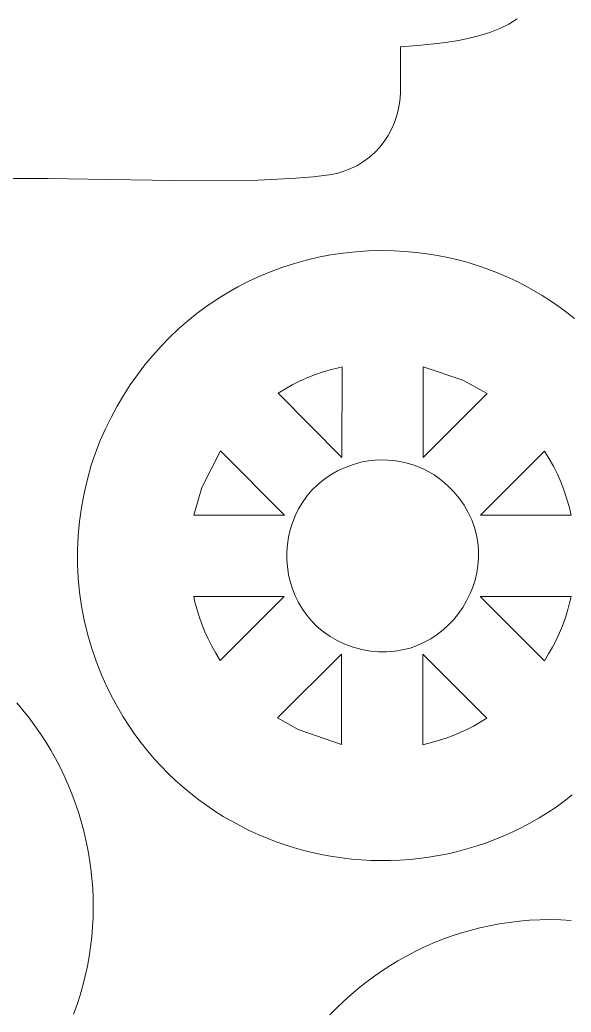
# Model space of a CAD drawing. Header units: centimetres. Extents: x -43.9 to 43.9, y -33.6 to 33.6.
# Drawn here: x -4.12 to -0.8, y -21.8 to -15.82 of the extents above; entities that cross this region are included whole.
import ezdxf

# ---------------------------------------------------------------- set-up
doc = ezdxf.new("R2010")
doc.units = ezdxf.units.CM
doc.header["$MEASUREMENT"] = 0
doc.layers.add('Camada 1', color=7, linetype='Continuous')

msp = doc.modelspace()

# ---------------------------------------------------------------- linework, layer by layer
at = {"layer": 'Camada 1', "color": 3, "lineweight": 9}
for points in [[(-1.17817, -15.85032), (-1.17817, -15.85032), (-1.12813, -15.81874), (-1.12813, -15.81874)], [(-1.29191, -15.90041), (-1.29191, -15.90041), (-1.2331, -15.87741), (-1.2331, -15.87741)], [(-1.2331, -15.87741), (-1.2331, -15.87741), (-1.17817, -15.85032), (-1.17817, -15.85032)], [(-1.4816, -15.94881), (-1.4816, -15.94881), (-1.41717, -15.93572), (-1.41717, -15.93572)], [(-1.41717, -15.93572), (-1.41717, -15.93572), (-1.3536, -15.91972), (-1.3536, -15.91972)], [(-1.3536, -15.91972), (-1.3536, -15.91972), (-1.29191, -15.90041), (-1.29191, -15.90041)], [(-1.83099, -16.2678), (-1.83099, -16.2678), (-1.83001, -15.98806), (-1.83001, -15.98806)], [(-1.83001, -15.98806), (-1.83001, -15.98806), (-1.72784, -15.97984), (-1.72784, -15.97984)], [(-1.72784, -15.97984), (-1.72784, -15.97984), (-1.60902, -15.9678), (-1.60902, -15.9678)], [(-1.60902, -15.9678), (-1.60902, -15.9678), (-1.54588, -15.95937), (-1.54588, -15.95937)], [(-1.54588, -15.95937), (-1.54588, -15.95937), (-1.4816, -15.94881), (-1.4816, -15.94881)], [(-1.83456, -16.31346), (-1.83456, -16.31346), (-1.83099, -16.2678), (-1.83099, -16.2678)], [(-1.85264, -16.40134), (-1.85264, -16.40134), (-1.84182, -16.35803), (-1.84182, -16.35803)], [(-1.84182, -16.35803), (-1.84182, -16.35803), (-1.83456, -16.31346), (-1.83456, -16.31346)], [(-1.86691, -16.44317), (-1.86691, -16.44317), (-1.85264, -16.40134), (-1.85264, -16.40134)], [(-1.90525, -16.52161), (-1.90525, -16.52161), (-1.88448, -16.48333), (-1.88448, -16.48333)], [(-1.88448, -16.48333), (-1.88448, -16.48333), (-1.86691, -16.44317), (-1.86691, -16.44317)], [(-1.92907, -16.55781), (-1.92907, -16.55781), (-1.90525, -16.52161), (-1.90525, -16.52161)], [(-1.98538, -16.62321), (-1.98538, -16.62321), (-1.95582, -16.59175), (-1.95582, -16.59175)], [(-1.95582, -16.59175), (-1.95582, -16.59175), (-1.92907, -16.55781), (-1.92907, -16.55781)], [(-2.05243, -16.67791), (-2.05243, -16.67791), (-2.01763, -16.65199), (-2.01763, -16.65199)], [(-2.01763, -16.65199), (-2.01763, -16.65199), (-1.98538, -16.62321), (-1.98538, -16.62321)], [(-2.17088, -16.73638), (-2.17088, -16.73638), (-2.12918, -16.72029), (-2.12918, -16.72029)], [(-2.12918, -16.72029), (-2.12918, -16.72029), (-2.08965, -16.70074), (-2.08965, -16.70074)], [(-2.08965, -16.70074), (-2.08965, -16.70074), (-2.05243, -16.67791), (-2.05243, -16.67791)], [(-4.16815, -16.7794), (-4.16815, -16.7794), (-3.95211, -16.78015), (-3.95211, -16.78015)], [(-3.95211, -16.78015), (-3.95211, -16.78015), (-3.71236, -16.78396), (-3.71236, -16.78396)], [(-3.71236, -16.78396), (-3.71236, -16.78396), (-3.19634, -16.79263), (-3.19634, -16.79263)], [(-2.68926, -16.78916), (-2.68926, -16.78916), (-2.57199, -16.7845), (-2.57199, -16.7845)], [(-2.57199, -16.7845), (-2.57199, -16.7845), (-2.46069, -16.77781), (-2.46069, -16.77781)], [(-2.46069, -16.77781), (-2.46069, -16.77781), (-2.35644, -16.76883), (-2.35644, -16.76883)], [(-2.35644, -16.76883), (-2.35644, -16.76883), (-2.2603, -16.75733), (-2.2603, -16.75733)], [(-2.2603, -16.75733), (-2.2603, -16.75733), (-2.21463, -16.7488), (-2.21463, -16.7488)], [(-2.21463, -16.7488), (-2.21463, -16.7488), (-2.17088, -16.73638), (-2.17088, -16.73638)], [(-3.19634, -16.79263), (-3.19634, -16.79263), (-2.93736, -16.79343), (-2.93736, -16.79343)], [(-2.93736, -16.79343), (-2.93736, -16.79343), (-2.68926, -16.78916), (-2.68926, -16.78916)], [(-2.39792, -17.27074), (-2.39792, -17.27074), (-2.32507, -17.25375), (-2.32507, -17.25375)], [(-2.32507, -17.25375), (-2.32507, -17.25375), (-2.25119, -17.23969), (-2.25119, -17.23969)], [(-2.25119, -17.23969), (-2.25119, -17.23969), (-2.17634, -17.22863), (-2.17634, -17.22863)], [(-2.17634, -17.22863), (-2.17634, -17.22863), (-2.10059, -17.22059), (-2.10059, -17.22059)], [(-2.10059, -17.22059), (-2.10059, -17.22059), (-2.02399, -17.21564), (-2.02399, -17.21564)], [(-2.02399, -17.21564), (-2.02399, -17.21564), (-1.94661, -17.21382), (-1.94661, -17.21382)], [(-1.94661, -17.21382), (-1.94661, -17.21382), (-1.86853, -17.21519), (-1.86853, -17.21519)], [(-1.86853, -17.21519), (-1.86853, -17.21519), (-1.80202, -17.21886), (-1.80202, -17.21886)], [(-1.80202, -17.21886), (-1.80202, -17.21886), (-1.73641, -17.22476), (-1.73641, -17.22476)], [(-1.73641, -17.22476), (-1.73641, -17.22476), (-1.67175, -17.23285), (-1.67175, -17.23285)], [(-1.67175, -17.23285), (-1.67175, -17.23285), (-1.60804, -17.24309), (-1.60804, -17.24309)], [(-1.60804, -17.24309), (-1.60804, -17.24309), (-1.5453, -17.2554), (-1.5453, -17.2554)], [(-1.5453, -17.2554), (-1.5453, -17.2554), (-1.48356, -17.26978), (-1.48356, -17.26978)], [(-2.6096, -17.33883), (-2.6096, -17.33883), (-2.54025, -17.31333), (-2.54025, -17.31333)], [(-2.54025, -17.31333), (-2.54025, -17.31333), (-2.46967, -17.29061), (-2.46967, -17.29061)], [(-2.46967, -17.29061), (-2.46967, -17.29061), (-2.39792, -17.27074), (-2.39792, -17.27074)], [(-1.48356, -17.26978), (-1.48356, -17.26978), (-1.42285, -17.28616), (-1.42285, -17.28616)], [(-1.42285, -17.28616), (-1.42285, -17.28616), (-1.36319, -17.3045), (-1.36319, -17.3045)], [(-1.36319, -17.3045), (-1.36319, -17.3045), (-1.3046, -17.32477), (-1.3046, -17.32477)], [(-2.74437, -17.39799), (-2.74437, -17.39799), (-2.67765, -17.36707), (-2.67765, -17.36707)], [(-2.67765, -17.36707), (-2.67765, -17.36707), (-2.6096, -17.33883), (-2.6096, -17.33883)], [(-1.3046, -17.32477), (-1.3046, -17.32477), (-1.24711, -17.34689), (-1.24711, -17.34689)], [(-1.24711, -17.34689), (-1.24711, -17.34689), (-1.19073, -17.37084), (-1.19073, -17.37084)], [(-1.19073, -17.37084), (-1.19073, -17.37084), (-1.13549, -17.39658), (-1.13549, -17.39658)], [(-2.87343, -17.4677), (-2.87343, -17.4677), (-2.80964, -17.43156), (-2.80964, -17.43156)], [(-2.80964, -17.43156), (-2.80964, -17.43156), (-2.74437, -17.39799), (-2.74437, -17.39799)], [(-1.13549, -17.39658), (-1.13549, -17.39658), (-1.08141, -17.42405), (-1.08141, -17.42405)], [(-1.08141, -17.42405), (-1.08141, -17.42405), (-1.02853, -17.4532), (-1.02853, -17.4532)], [(-2.93567, -17.5064), (-2.93567, -17.5064), (-2.87343, -17.4677), (-2.87343, -17.4677)], [(-1.02853, -17.4532), (-1.02853, -17.4532), (-0.97686, -17.484), (-0.97686, -17.484)], [(-0.97686, -17.484), (-0.97686, -17.484), (-0.92641, -17.5164), (-0.92641, -17.5164)], [(-3.05524, -17.59118), (-3.05524, -17.59118), (-2.9963, -17.54757), (-2.9963, -17.54757)], [(-2.9963, -17.54757), (-2.9963, -17.54757), (-2.93567, -17.5064), (-2.93567, -17.5064)], [(-0.92641, -17.5164), (-0.92641, -17.5164), (-0.87723, -17.55037), (-0.87723, -17.55037)], [(-0.87723, -17.55037), (-0.87723, -17.55037), (-0.82932, -17.58583), (-0.82932, -17.58583)], [(-3.11243, -17.63719), (-3.11243, -17.63719), (-3.05524, -17.59118), (-3.05524, -17.59118)], [(-0.82932, -17.58583), (-0.82932, -17.58583), (-0.78272, -17.62275), (-0.78272, -17.62275)], [(-3.16783, -17.68554), (-3.16783, -17.68554), (-3.11243, -17.63719), (-3.11243, -17.63719)], [(-3.2729, -17.78906), (-3.2729, -17.78906), (-3.22134, -17.73617), (-3.22134, -17.73617)], [(-3.22134, -17.73617), (-3.22134, -17.73617), (-3.16783, -17.68554), (-3.16783, -17.68554)], [(-3.32248, -17.84413), (-3.32248, -17.84413), (-3.2729, -17.78906), (-3.2729, -17.78906)], [(-3.36998, -17.90133), (-3.36998, -17.90133), (-3.32248, -17.84413), (-3.32248, -17.84413)], [(-3.41535, -17.96064), (-3.41535, -17.96064), (-3.36998, -17.90133), (-3.36998, -17.90133)], [(-3.45852, -18.02199), (-3.45852, -18.02199), (-3.41535, -17.96064), (-3.41535, -17.96064)], [(-3.49942, -18.08532), (-3.49942, -18.08532), (-3.45852, -18.02199), (-3.45852, -18.02199)], [(-3.538, -18.1506), (-3.538, -18.1506), (-3.49942, -18.08532), (-3.49942, -18.08532)], [(-3.57419, -18.21778), (-3.57419, -18.21778), (-3.538, -18.1506), (-3.538, -18.1506)], [(-3.60791, -18.2868), (-3.60791, -18.2868), (-3.57419, -18.21778), (-3.57419, -18.21778)], [(-3.63913, -18.35762), (-3.63913, -18.35762), (-3.60791, -18.2868), (-3.60791, -18.2868)], [(-3.66776, -18.43017), (-3.66776, -18.43017), (-3.63913, -18.35762), (-3.63913, -18.35762)], [(-3.69372, -18.50443), (-3.69372, -18.50443), (-3.66776, -18.43017), (-3.66776, -18.43017)], [(-3.71683, -18.58948), (-3.71683, -18.58948), (-3.69372, -18.50443), (-3.69372, -18.50443)], [(-3.73618, -18.67467), (-3.73618, -18.67467), (-3.71683, -18.58948), (-3.71683, -18.58948)], [(-3.75175, -18.75995), (-3.75175, -18.75995), (-3.73618, -18.67467), (-3.73618, -18.67467)], [(-3.76348, -18.84527), (-3.76348, -18.84527), (-3.75175, -18.75995), (-3.75175, -18.75995)], [(-3.77136, -18.93053), (-3.77136, -18.93053), (-3.76348, -18.84527), (-3.76348, -18.84527)], [(-3.77537, -19.01569), (-3.77537, -19.01569), (-3.77136, -18.93053), (-3.77136, -18.93053)], [(-3.77545, -19.10066), (-3.77545, -19.10066), (-3.77537, -19.01569), (-3.77537, -19.01569)], [(-3.7716, -19.18542), (-3.7716, -19.18542), (-3.77545, -19.10066), (-3.77545, -19.10066)], [(-3.76378, -19.26986), (-3.76378, -19.26986), (-3.7716, -19.18542), (-3.7716, -19.18542)], [(-3.75194, -19.35393), (-3.75194, -19.35393), (-3.76378, -19.26986), (-3.76378, -19.26986)], [(-3.73608, -19.43756), (-3.73608, -19.43756), (-3.75194, -19.35393), (-3.75194, -19.35393)], [(-3.71614, -19.5207), (-3.71614, -19.5207), (-3.73608, -19.43756), (-3.73608, -19.43756)], [(-3.69213, -19.60327), (-3.69213, -19.60327), (-3.71614, -19.5207), (-3.71614, -19.5207)], [(-3.66397, -19.68522), (-3.66397, -19.68522), (-3.69213, -19.60327), (-3.69213, -19.60327)], [(-3.63168, -19.76646), (-3.63168, -19.76646), (-3.66397, -19.68522), (-3.66397, -19.68522)], [(-3.59518, -19.84695), (-3.59518, -19.84695), (-3.63168, -19.76646), (-3.63168, -19.76646)], [(-3.56543, -19.90609), (-3.56543, -19.90609), (-3.59518, -19.84695), (-3.59518, -19.84695)], [(-4.14253, -19.93533), (-4.14253, -19.93533), (-4.10442, -19.98028), (-4.10442, -19.98028)], [(-3.53403, -19.96353), (-3.53403, -19.96353), (-3.56543, -19.90609), (-3.56543, -19.90609)], [(-4.10442, -19.98028), (-4.10442, -19.98028), (-4.06785, -20.02634), (-4.06785, -20.02634)], [(-3.50102, -20.01928), (-3.50102, -20.01928), (-3.53403, -19.96353), (-3.53403, -19.96353)], [(-4.06785, -20.02634), (-4.06785, -20.02634), (-4.03281, -20.07348), (-4.03281, -20.07348)], [(-3.46645, -20.07332), (-3.46645, -20.07332), (-3.50102, -20.01928), (-3.50102, -20.01928)], [(-4.03281, -20.07348), (-4.03281, -20.07348), (-3.99934, -20.12164), (-3.99934, -20.12164)], [(-3.99934, -20.12164), (-3.99934, -20.12164), (-3.96746, -20.17077), (-3.96746, -20.17077)], [(-3.43037, -20.12566), (-3.43037, -20.12566), (-3.46645, -20.07332), (-3.46645, -20.07332)], [(-3.39283, -20.17628), (-3.39283, -20.17628), (-3.43037, -20.12566), (-3.43037, -20.12566)], [(-3.96746, -20.17077), (-3.96746, -20.17077), (-3.93716, -20.22083), (-3.93716, -20.22083)], [(-3.3539, -20.22519), (-3.3539, -20.22519), (-3.39283, -20.17628), (-3.39283, -20.17628)], [(-3.93716, -20.22083), (-3.93716, -20.22083), (-3.90847, -20.27179), (-3.90847, -20.27179)], [(-3.3136, -20.27238), (-3.3136, -20.27238), (-3.3539, -20.22519), (-3.3539, -20.22519)], [(-3.90847, -20.27179), (-3.90847, -20.27179), (-3.88141, -20.32358), (-3.88141, -20.32358)], [(-3.27199, -20.31785), (-3.27199, -20.31785), (-3.3136, -20.27238), (-3.3136, -20.27238)], [(-3.88141, -20.32358), (-3.88141, -20.32358), (-3.856, -20.37615), (-3.856, -20.37615)], [(-3.22912, -20.36161), (-3.22912, -20.36161), (-3.27199, -20.31785), (-3.27199, -20.31785)], [(-3.18503, -20.40363), (-3.18503, -20.40363), (-3.22912, -20.36161), (-3.22912, -20.36161)], [(-3.856, -20.37615), (-3.856, -20.37615), (-3.83224, -20.42948), (-3.83224, -20.42948)], [(-3.1398, -20.44392), (-3.1398, -20.44392), (-3.18503, -20.40363), (-3.18503, -20.40363)], [(-3.83224, -20.42948), (-3.83224, -20.42948), (-3.81015, -20.48349), (-3.81015, -20.48349)], [(-3.81015, -20.48349), (-3.81015, -20.48349), (-3.78976, -20.53816), (-3.78976, -20.53816)], [(-3.09344, -20.48248), (-3.09344, -20.48248), (-3.1398, -20.44392), (-3.1398, -20.44392)], [(-3.04603, -20.5193), (-3.04603, -20.5193), (-3.09344, -20.48248), (-3.09344, -20.48248)], [(-3.78976, -20.53816), (-3.78976, -20.53816), (-3.77106, -20.59342), (-3.77106, -20.59342)], [(-2.9976, -20.55437), (-2.9976, -20.55437), (-3.04603, -20.5193), (-3.04603, -20.5193)], [(-0.84416, -20.52749), (-0.84416, -20.52749), (-0.89364, -20.56301), (-0.89364, -20.56301)], [(-0.79563, -20.4901), (-0.79563, -20.4901), (-0.84416, -20.52749), (-0.84416, -20.52749)], [(-3.77106, -20.59342), (-3.77106, -20.59342), (-3.75408, -20.64925), (-3.75408, -20.64925)], [(-2.9482, -20.5877), (-2.9482, -20.5877), (-2.9976, -20.55437), (-2.9976, -20.55437)], [(-2.8979, -20.61928), (-2.8979, -20.61928), (-2.9482, -20.5877), (-2.9482, -20.5877)], [(-0.94403, -20.59665), (-0.94403, -20.59665), (-0.99528, -20.62842), (-0.99528, -20.62842)], [(-0.89364, -20.56301), (-0.89364, -20.56301), (-0.94403, -20.59665), (-0.94403, -20.59665)], [(-3.75408, -20.64925), (-3.75408, -20.64925), (-3.73885, -20.70557), (-3.73885, -20.70557)], [(-2.84673, -20.64912), (-2.84673, -20.64912), (-2.8979, -20.61928), (-2.8979, -20.61928)], [(-2.79474, -20.6772), (-2.79474, -20.6772), (-2.84673, -20.64912), (-2.84673, -20.64912)], [(-1.04734, -20.65831), (-1.04734, -20.65831), (-1.10017, -20.68635), (-1.10017, -20.68635)], [(-0.99528, -20.62842), (-0.99528, -20.62842), (-1.04734, -20.65831), (-1.04734, -20.65831)], [(-3.73885, -20.70557), (-3.73885, -20.70557), (-3.72535, -20.76236), (-3.72535, -20.76236)], [(-2.74197, -20.70351), (-2.74197, -20.70351), (-2.79474, -20.6772), (-2.79474, -20.6772)], [(-2.68851, -20.72807), (-2.68851, -20.72807), (-2.74197, -20.70351), (-2.74197, -20.70351)], [(-1.1537, -20.71253), (-1.1537, -20.71253), (-1.20791, -20.73684), (-1.20791, -20.73684)], [(-1.10017, -20.68635), (-1.10017, -20.68635), (-1.1537, -20.71253), (-1.1537, -20.71253)], [(-3.72535, -20.76236), (-3.72535, -20.76236), (-3.71363, -20.81955), (-3.71363, -20.81955)], [(-2.63436, -20.75086), (-2.63436, -20.75086), (-2.68851, -20.72807), (-2.68851, -20.72807)], [(-2.5796, -20.77189), (-2.5796, -20.77189), (-2.63436, -20.75086), (-2.63436, -20.75086)], [(-2.52426, -20.79114), (-2.52426, -20.79114), (-2.5796, -20.77189), (-2.5796, -20.77189)], [(-1.3181, -20.77991), (-1.3181, -20.77991), (-1.374, -20.79867), (-1.374, -20.79867)], [(-1.26272, -20.75931), (-1.26272, -20.75931), (-1.3181, -20.77991), (-1.3181, -20.77991)], [(-1.20791, -20.73684), (-1.20791, -20.73684), (-1.26272, -20.75931), (-1.26272, -20.75931)], [(-3.71363, -20.81955), (-3.71363, -20.81955), (-3.7037, -20.87711), (-3.7037, -20.87711)], [(-2.46842, -20.80861), (-2.46842, -20.80861), (-2.52426, -20.79114), (-2.52426, -20.79114)], [(-2.41209, -20.82431), (-2.41209, -20.82431), (-2.46842, -20.80861), (-2.46842, -20.80861)], [(-2.35534, -20.83822), (-2.35534, -20.83822), (-2.41209, -20.82431), (-2.41209, -20.82431)], [(-2.29823, -20.85034), (-2.29823, -20.85034), (-2.35534, -20.83822), (-2.35534, -20.83822)], [(-1.5443, -20.84391), (-1.5443, -20.84391), (-1.60176, -20.85531), (-1.60176, -20.85531)], [(-1.48714, -20.83067), (-1.48714, -20.83067), (-1.5443, -20.84391), (-1.5443, -20.84391)], [(-1.43037, -20.8156), (-1.43037, -20.8156), (-1.48714, -20.83067), (-1.48714, -20.83067)], [(-1.374, -20.79867), (-1.374, -20.79867), (-1.43037, -20.8156), (-1.43037, -20.8156)], [(-3.7037, -20.87711), (-3.7037, -20.87711), (-3.69554, -20.93499), (-3.69554, -20.93499)], [(-2.24079, -20.86069), (-2.24079, -20.86069), (-2.29823, -20.85034), (-2.29823, -20.85034)], [(-2.18308, -20.86923), (-2.18308, -20.86923), (-2.24079, -20.86069), (-2.24079, -20.86069)], [(-2.12515, -20.87598), (-2.12515, -20.87598), (-2.18308, -20.86923), (-2.18308, -20.86923)], [(-2.06703, -20.88093), (-2.06703, -20.88093), (-2.12515, -20.87598), (-2.12515, -20.87598)], [(-2.00879, -20.88407), (-2.00879, -20.88407), (-2.06703, -20.88093), (-2.06703, -20.88093)], [(-1.95048, -20.88541), (-1.95048, -20.88541), (-2.00879, -20.88407), (-2.00879, -20.88407)], [(-1.89214, -20.88494), (-1.89214, -20.88494), (-1.95048, -20.88541), (-1.95048, -20.88541)], [(-1.83383, -20.88265), (-1.83383, -20.88265), (-1.89214, -20.88494), (-1.89214, -20.88494)], [(-1.77558, -20.87855), (-1.77558, -20.87855), (-1.83383, -20.88265), (-1.83383, -20.88265)], [(-1.71746, -20.87263), (-1.71746, -20.87263), (-1.77558, -20.87855), (-1.77558, -20.87855)], [(-1.65949, -20.86489), (-1.65949, -20.86489), (-1.71746, -20.87263), (-1.71746, -20.87263)], [(-1.60176, -20.85531), (-1.60176, -20.85531), (-1.65949, -20.86489), (-1.65949, -20.86489)], [(-3.69554, -20.93499), (-3.69554, -20.93499), (-3.68921, -20.99314), (-3.68921, -20.99314)], [(-3.68921, -20.99314), (-3.68921, -20.99314), (-3.68472, -21.05151), (-3.68472, -21.05151)], [(-3.68472, -21.05151), (-3.68472, -21.05151), (-3.68206, -21.11007), (-3.68206, -21.11007)], [(-3.68206, -21.11007), (-3.68206, -21.11007), (-3.68126, -21.16875), (-3.68126, -21.16875)], [(-3.68126, -21.16875), (-3.68126, -21.16875), (-3.68235, -21.22751), (-3.68235, -21.22751)], [(-3.68235, -21.22751), (-3.68235, -21.22751), (-3.68532, -21.28631), (-3.68532, -21.28631)], [(-1.23526, -21.26636), (-1.23526, -21.26636), (-1.17514, -21.2572), (-1.17514, -21.2572)], [(-1.17514, -21.2572), (-1.17514, -21.2572), (-1.11439, -21.25005), (-1.11439, -21.25005)], [(-1.11439, -21.25005), (-1.11439, -21.25005), (-1.05304, -21.24495), (-1.05304, -21.24495)], [(-1.05304, -21.24495), (-1.05304, -21.24495), (-0.99113, -21.24191), (-0.99113, -21.24191)], [(-0.99113, -21.24191), (-0.99113, -21.24191), (-0.92869, -21.24101), (-0.92869, -21.24101)], [(-0.92869, -21.24101), (-0.92869, -21.24101), (-0.86574, -21.24225), (-0.86574, -21.24225)], [(-0.86574, -21.24225), (-0.86574, -21.24225), (-0.80232, -21.24569), (-0.80232, -21.24569)], [(-3.68532, -21.28631), (-3.68532, -21.28631), (-3.6902, -21.34511), (-3.6902, -21.34511)], [(-1.52528, -21.34095), (-1.52528, -21.34095), (-1.46879, -21.32231), (-1.46879, -21.32231)], [(-1.46879, -21.32231), (-1.46879, -21.32231), (-1.41152, -21.3055), (-1.41152, -21.3055)], [(-1.41152, -21.3055), (-1.41152, -21.3055), (-1.35348, -21.29055), (-1.35348, -21.29055)], [(-1.35348, -21.29055), (-1.35348, -21.29055), (-1.29471, -21.27748), (-1.29471, -21.27748)], [(-1.29471, -21.27748), (-1.29471, -21.27748), (-1.23526, -21.26636), (-1.23526, -21.26636)], [(-3.6902, -21.34511), (-3.6902, -21.34511), (-3.69701, -21.40384), (-3.69701, -21.40384)], [(-1.68966, -21.40742), (-1.68966, -21.40742), (-1.63574, -21.38354), (-1.63574, -21.38354)], [(-1.63574, -21.38354), (-1.63574, -21.38354), (-1.58094, -21.36137), (-1.58094, -21.36137)], [(-1.58094, -21.36137), (-1.58094, -21.36137), (-1.52528, -21.34095), (-1.52528, -21.34095)], [(-3.69701, -21.40384), (-3.69701, -21.40384), (-3.70576, -21.46246), (-3.70576, -21.46246)], [(-1.7947, -21.46017), (-1.7947, -21.46017), (-1.74265, -21.43298), (-1.74265, -21.43298)], [(-1.74265, -21.43298), (-1.74265, -21.43298), (-1.68966, -21.40742), (-1.68966, -21.40742)], [(-3.70576, -21.46246), (-3.70576, -21.46246), (-3.71644, -21.52092), (-3.71644, -21.52092)], [(-1.89579, -21.51934), (-1.89579, -21.51934), (-1.84575, -21.48897), (-1.84575, -21.48897)], [(-1.84575, -21.48897), (-1.84575, -21.48897), (-1.7947, -21.46017), (-1.7947, -21.46017)], [(-3.71644, -21.52092), (-3.71644, -21.52092), (-3.72911, -21.5792), (-3.72911, -21.5792)], [(-1.99267, -21.5846), (-1.99267, -21.5846), (-1.94477, -21.55122), (-1.94477, -21.55122)], [(-1.94477, -21.55122), (-1.94477, -21.55122), (-1.89579, -21.51934), (-1.89579, -21.51934)], [(-3.72911, -21.5792), (-3.72911, -21.5792), (-3.74376, -21.63722), (-3.74376, -21.63722)], [(-2.08508, -21.65569), (-2.08508, -21.65569), (-2.03946, -21.61944), (-2.03946, -21.61944)], [(-2.03946, -21.61944), (-2.03946, -21.61944), (-1.99267, -21.5846), (-1.99267, -21.5846)], [(-3.74376, -21.63722), (-3.74376, -21.63722), (-3.76041, -21.69495), (-3.76041, -21.69495)], [(-2.12954, -21.69333), (-2.12954, -21.69333), (-2.08508, -21.65569), (-2.08508, -21.65569)], [(-3.76041, -21.69495), (-3.76041, -21.69495), (-3.77908, -21.75233), (-3.77908, -21.75233)], [(-2.21478, -21.77259), (-2.21478, -21.77259), (-2.17279, -21.7323), (-2.17279, -21.7323)], [(-2.17279, -21.7323), (-2.17279, -21.7323), (-2.12954, -21.69333), (-2.12954, -21.69333)], [(-3.77908, -21.75233), (-3.77908, -21.75233), (-3.79979, -21.80932), (-3.79979, -21.80932)], [(-2.2555, -21.81415), (-2.2555, -21.81415), (-2.21478, -21.77259), (-2.21478, -21.77259)]]:
    msp.add_open_spline(points, degree=3, dxfattribs=at)
at = {"layer": 'Camada 1', "lineweight": 9}
for points in [[(-2.24657, -17.92912), (-2.24657, -17.92912), (-2.19593, -17.9164), (-2.19593, -17.9164)], [(-2.19593, -17.9164), (-2.19593, -17.9164), (-2.1829, -17.91354), (-2.1829, -17.91354)], [(-2.1829, -17.91354), (-2.1829, -17.91354), (-2.18361, -18.45859), (-2.18361, -18.45859)], [(-1.69387, -18.45923), (-1.69387, -18.45923), (-1.69316, -17.91419), (-1.69316, -17.91419)], [(-1.69316, -17.91419), (-1.69316, -17.91419), (-1.45604, -17.99301), (-1.45604, -17.99301)], [(-2.43432, -17.99824), (-2.43432, -17.99824), (-2.38898, -17.97799), (-2.38898, -17.97799)], [(-2.38898, -17.97799), (-2.38898, -17.97799), (-2.34279, -17.95981), (-2.34279, -17.95981)], [(-2.34279, -17.95981), (-2.34279, -17.95981), (-2.29541, -17.94355), (-2.29541, -17.94355)], [(-2.29541, -17.94355), (-2.29541, -17.94355), (-2.24657, -17.92912), (-2.24657, -17.92912)], [(-2.52364, -18.04535), (-2.52364, -18.04535), (-2.47911, -18.02066), (-2.47911, -18.02066)], [(-2.47911, -18.02066), (-2.47911, -18.02066), (-2.43432, -17.99824), (-2.43432, -17.99824)], [(-1.45604, -17.99301), (-1.45604, -17.99301), (-1.30827, -18.07413), (-1.30827, -18.07413)], [(-2.56822, -18.07246), (-2.56822, -18.07246), (-2.52364, -18.04535), (-2.52364, -18.04535)], [(-2.18361, -18.45859), (-2.18361, -18.45859), (-2.56822, -18.07246), (-2.56822, -18.07246)], [(-1.30827, -18.07413), (-1.30827, -18.07413), (-1.69387, -18.45923), (-1.69387, -18.45923)], [(-3.02744, -18.63978), (-3.02744, -18.63978), (-2.91518, -18.4181), (-2.91518, -18.4181)], [(-2.91518, -18.4181), (-2.91518, -18.4181), (-2.52905, -18.80576), (-2.52905, -18.80576)], [(-1.34781, -18.80576), (-1.34781, -18.80576), (-0.9622, -18.42066), (-0.9622, -18.42066)], [(-0.9622, -18.42066), (-0.9622, -18.42066), (-0.93433, -18.4663), (-0.93433, -18.4663)], [(-2.11405, -18.50046), (-2.11405, -18.50046), (-2.16407, -18.51865), (-2.16407, -18.51865)], [(-2.06068, -18.48598), (-2.06068, -18.48598), (-2.11405, -18.50046), (-2.11405, -18.50046)], [(-2.02202, -18.47965), (-2.02202, -18.47965), (-2.06068, -18.48598), (-2.06068, -18.48598)], [(-1.98361, -18.47569), (-1.98361, -18.47569), (-2.02202, -18.47965), (-2.02202, -18.47965)], [(-1.94548, -18.47407), (-1.94548, -18.47407), (-1.98361, -18.47569), (-1.98361, -18.47569)], [(-1.90775, -18.47479), (-1.90775, -18.47479), (-1.94548, -18.47407), (-1.94548, -18.47407)], [(-1.87047, -18.47785), (-1.87047, -18.47785), (-1.90775, -18.47479), (-1.90775, -18.47479)], [(-1.83372, -18.48324), (-1.83372, -18.48324), (-1.87047, -18.47785), (-1.87047, -18.47785)], [(-1.79757, -18.49093), (-1.79757, -18.49093), (-1.83372, -18.48324), (-1.83372, -18.48324)], [(-1.7621, -18.50094), (-1.7621, -18.50094), (-1.79757, -18.49093), (-1.79757, -18.49093)], [(-1.7274, -18.51323), (-1.7274, -18.51323), (-1.7621, -18.50094), (-1.7621, -18.50094)], [(-1.69354, -18.52782), (-1.69354, -18.52782), (-1.7274, -18.51323), (-1.7274, -18.51323)], [(-0.93433, -18.4663), (-0.93433, -18.4663), (-0.90887, -18.51226), (-0.90887, -18.51226)], [(-0.90887, -18.51226), (-0.90887, -18.51226), (-0.88578, -18.55874), (-0.88578, -18.55874)], [(-2.25415, -18.56516), (-2.25415, -18.56516), (-2.29419, -18.59301), (-2.29419, -18.59301)], [(-2.21078, -18.54029), (-2.21078, -18.54029), (-2.25415, -18.56516), (-2.25415, -18.56516)], [(-2.16407, -18.51865), (-2.16407, -18.51865), (-2.21078, -18.54029), (-2.21078, -18.54029)], [(-1.66057, -18.54468), (-1.66057, -18.54468), (-1.69354, -18.52782), (-1.69354, -18.52782)], [(-1.6286, -18.56382), (-1.6286, -18.56382), (-1.66057, -18.54468), (-1.66057, -18.54468)], [(-1.59768, -18.5852), (-1.59768, -18.5852), (-1.6286, -18.56382), (-1.6286, -18.56382)], [(-0.88578, -18.55874), (-0.88578, -18.55874), (-0.86494, -18.60593), (-0.86494, -18.60593)], [(-2.33089, -18.62359), (-2.33089, -18.62359), (-2.36426, -18.65669), (-2.36426, -18.65669)], [(-2.29419, -18.59301), (-2.29419, -18.59301), (-2.33089, -18.62359), (-2.33089, -18.62359)], [(-1.56791, -18.60885), (-1.56791, -18.60885), (-1.59768, -18.5852), (-1.59768, -18.5852)], [(-1.53934, -18.63472), (-1.53934, -18.63472), (-1.56791, -18.60885), (-1.56791, -18.60885)], [(-1.51206, -18.66284), (-1.51206, -18.66284), (-1.53934, -18.63472), (-1.53934, -18.63472)], [(-0.86494, -18.60593), (-0.86494, -18.60593), (-0.8463, -18.65403), (-0.8463, -18.65403)], [(-3.07628, -18.80576), (-3.07628, -18.80576), (-3.02744, -18.63978), (-3.02744, -18.63978)], [(-2.39429, -18.69204), (-2.39429, -18.69204), (-2.421, -18.72943), (-2.421, -18.72943)], [(-2.36426, -18.65669), (-2.36426, -18.65669), (-2.39429, -18.69204), (-2.39429, -18.69204)], [(-1.47744, -18.70421), (-1.47744, -18.70421), (-1.51206, -18.66284), (-1.51206, -18.66284)], [(-0.8463, -18.65403), (-0.8463, -18.65403), (-0.82978, -18.70325), (-0.82978, -18.70325)], [(-2.421, -18.72943), (-2.421, -18.72943), (-2.44437, -18.76862), (-2.44437, -18.76862)], [(-1.44758, -18.74685), (-1.44758, -18.74685), (-1.47744, -18.70421), (-1.47744, -18.70421)], [(-1.42234, -18.79053), (-1.42234, -18.79053), (-1.44758, -18.74685), (-1.44758, -18.74685)], [(-0.82978, -18.70325), (-0.82978, -18.70325), (-0.81529, -18.75375), (-0.81529, -18.75375)], [(-0.81529, -18.75375), (-0.81529, -18.75375), (-0.80276, -18.80576), (-0.80276, -18.80576)], [(-2.52905, -18.80576), (-2.52905, -18.80576), (-3.07628, -18.80576), (-3.07628, -18.80576)], [(-2.46441, -18.80935), (-2.46441, -18.80935), (-2.48111, -18.85139), (-2.48111, -18.85139)], [(-2.44437, -18.76862), (-2.44437, -18.76862), (-2.46441, -18.80935), (-2.46441, -18.80935)], [(-1.40159, -18.83504), (-1.40159, -18.83504), (-1.42234, -18.79053), (-1.42234, -18.79053)], [(-0.80276, -18.80576), (-0.80276, -18.80576), (-1.34781, -18.80576), (-1.34781, -18.80576)], [(-2.48111, -18.85139), (-2.48111, -18.85139), (-2.49448, -18.89451), (-2.49448, -18.89451)], [(-1.38521, -18.88022), (-1.38521, -18.88022), (-1.40159, -18.83504), (-1.40159, -18.83504)], [(-2.49448, -18.89451), (-2.49448, -18.89451), (-2.50452, -18.93847), (-2.50452, -18.93847)], [(-1.37306, -18.92582), (-1.37306, -18.92582), (-1.38521, -18.88022), (-1.38521, -18.88022)], [(-1.36501, -18.97166), (-1.36501, -18.97166), (-1.37306, -18.92582), (-1.37306, -18.92582)], [(-2.51122, -18.98302), (-2.51122, -18.98302), (-2.51459, -19.02793), (-2.51459, -19.02793)], [(-2.50452, -18.93847), (-2.50452, -18.93847), (-2.51122, -18.98302), (-2.51122, -18.98302)], [(-1.36094, -19.01753), (-1.36094, -19.01753), (-1.36501, -18.97166), (-1.36501, -18.97166)], [(-2.51459, -19.02793), (-2.51459, -19.02793), (-2.51462, -19.07296), (-2.51462, -19.07296)], [(-1.36072, -19.06324), (-1.36072, -19.06324), (-1.36094, -19.01753), (-1.36094, -19.01753)], [(-2.51462, -19.07296), (-2.51462, -19.07296), (-2.51133, -19.11788), (-2.51133, -19.11788)], [(-1.37125, -19.15333), (-1.37125, -19.15333), (-1.36419, -19.10856), (-1.36419, -19.10856)], [(-1.36419, -19.10856), (-1.36419, -19.10856), (-1.36072, -19.06324), (-1.36072, -19.06324)], [(-2.51133, -19.11788), (-2.51133, -19.11788), (-2.50469, -19.16245), (-2.50469, -19.16245)], [(-2.50469, -19.16245), (-2.50469, -19.16245), (-2.49472, -19.20641), (-2.49472, -19.20641)], [(-1.38176, -19.1973), (-1.38176, -19.1973), (-1.37125, -19.15333), (-1.37125, -19.15333)], [(-2.49472, -19.20641), (-2.49472, -19.20641), (-2.48141, -19.24954), (-2.48141, -19.24954)], [(-1.39558, -19.2403), (-1.39558, -19.2403), (-1.38176, -19.1973), (-1.38176, -19.1973)], [(-2.48141, -19.24954), (-2.48141, -19.24954), (-2.46478, -19.29161), (-2.46478, -19.29161)], [(-2.46478, -19.29161), (-2.46478, -19.29161), (-2.44481, -19.33237), (-2.44481, -19.33237)], [(-1.43268, -19.32254), (-1.43268, -19.32254), (-1.4126, -19.28211), (-1.4126, -19.28211)], [(-1.4126, -19.28211), (-1.4126, -19.28211), (-1.39558, -19.2403), (-1.39558, -19.2403)], [(-3.07039, -19.3215), (-3.07039, -19.3215), (-3.07628, -19.2955), (-3.07628, -19.2955)], [(-3.07628, -19.2955), (-3.07628, -19.2955), (-2.53125, -19.2955), (-2.53125, -19.2955)], [(-3.05762, -19.36994), (-3.05762, -19.36994), (-3.07039, -19.3215), (-3.07039, -19.3215)], [(-2.53125, -19.2955), (-2.53125, -19.2955), (-2.91686, -19.6806), (-2.91686, -19.6806)], [(-2.44481, -19.33237), (-2.44481, -19.33237), (-2.4215, -19.37158), (-2.4215, -19.37158)], [(-1.45567, -19.36138), (-1.45567, -19.36138), (-1.43268, -19.32254), (-1.43268, -19.32254)], [(-0.96388, -19.68316), (-0.96388, -19.68316), (-1.35, -19.2955), (-1.35, -19.2955)], [(-1.35, -19.2955), (-1.35, -19.2955), (-0.80276, -19.2955), (-0.80276, -19.2955)], [(-0.81188, -19.3347), (-0.81188, -19.3347), (-0.82491, -19.38187), (-0.82491, -19.38187)], [(-0.80276, -19.2955), (-0.80276, -19.2955), (-0.81188, -19.3347), (-0.81188, -19.3347)], [(-3.04317, -19.41698), (-3.04317, -19.41698), (-3.05762, -19.36994), (-3.05762, -19.36994)], [(-2.4215, -19.37158), (-2.4215, -19.37158), (-2.39485, -19.409), (-2.39485, -19.409)], [(-2.39485, -19.409), (-2.39485, -19.409), (-2.36487, -19.44441), (-2.36487, -19.44441)], [(-1.50992, -19.43347), (-1.50992, -19.43347), (-1.48147, -19.39843), (-1.48147, -19.39843)], [(-1.48147, -19.39843), (-1.48147, -19.39843), (-1.45567, -19.36138), (-1.45567, -19.36138)], [(-0.82491, -19.38187), (-0.82491, -19.38187), (-0.83944, -19.42753), (-0.83944, -19.42753)], [(-3.02697, -19.46279), (-3.02697, -19.46279), (-3.04317, -19.41698), (-3.04317, -19.41698)], [(-3.00894, -19.5076), (-3.00894, -19.5076), (-3.02697, -19.46279), (-3.02697, -19.46279)], [(-2.36487, -19.44441), (-2.36487, -19.44441), (-2.33157, -19.47754), (-2.33157, -19.47754)], [(-1.57431, -19.49677), (-1.57431, -19.49677), (-1.54092, -19.46631), (-1.54092, -19.46631)], [(-1.54092, -19.46631), (-1.54092, -19.46631), (-1.50992, -19.43347), (-1.50992, -19.43347)], [(-0.85557, -19.47191), (-0.85557, -19.47191), (-0.87342, -19.51525), (-0.87342, -19.51525)], [(-0.83944, -19.42753), (-0.83944, -19.42753), (-0.85557, -19.47191), (-0.85557, -19.47191)], [(-2.98898, -19.55159), (-2.98898, -19.55159), (-3.00894, -19.5076), (-3.00894, -19.5076)], [(-2.33157, -19.47754), (-2.33157, -19.47754), (-2.29491, -19.50818), (-2.29491, -19.50818)], [(-2.29491, -19.50818), (-2.29491, -19.50818), (-2.25493, -19.53607), (-2.25493, -19.53607)], [(-1.64779, -19.54964), (-1.64779, -19.54964), (-1.60999, -19.5246), (-1.60999, -19.5246)], [(-1.60999, -19.5246), (-1.60999, -19.5246), (-1.57431, -19.49677), (-1.57431, -19.49677)], [(-0.87342, -19.51525), (-0.87342, -19.51525), (-0.89308, -19.5578), (-0.89308, -19.5578)], [(-2.96704, -19.59495), (-2.96704, -19.59495), (-2.98898, -19.55159), (-2.98898, -19.55159)], [(-2.25493, -19.53607), (-2.25493, -19.53607), (-2.21161, -19.56099), (-2.21161, -19.56099)], [(-2.21161, -19.56099), (-2.21161, -19.56099), (-2.16495, -19.5827), (-2.16495, -19.5827)], [(-2.16495, -19.5827), (-2.16495, -19.5827), (-2.11496, -19.60095), (-2.11496, -19.60095)], [(-1.77278, -19.60588), (-1.77278, -19.60588), (-1.72932, -19.59048), (-1.72932, -19.59048)], [(-1.72932, -19.59048), (-1.72932, -19.59048), (-1.68762, -19.57167), (-1.68762, -19.57167)], [(-1.68762, -19.57167), (-1.68762, -19.57167), (-1.64779, -19.54964), (-1.64779, -19.54964)], [(-0.89308, -19.5578), (-0.89308, -19.5578), (-0.91465, -19.59981), (-0.91465, -19.59981)], [(-2.94302, -19.63789), (-2.94302, -19.63789), (-2.96704, -19.59495), (-2.96704, -19.59495)], [(-2.91686, -19.6806), (-2.91686, -19.6806), (-2.94302, -19.63789), (-2.94302, -19.63789)], [(-2.57077, -20.02711), (-2.57077, -20.02711), (-2.18517, -19.64202), (-2.18517, -19.64202)], [(-2.18517, -19.64202), (-2.18517, -19.64202), (-2.18589, -20.18706), (-2.18589, -20.18706)], [(-2.11496, -19.60095), (-2.11496, -19.60095), (-2.06292, -19.61515), (-2.06292, -19.61515)], [(-2.06292, -19.61515), (-2.06292, -19.61515), (-2.01172, -19.62451), (-2.01172, -19.62451)], [(-2.01172, -19.62451), (-2.01172, -19.62451), (-1.96148, -19.62924), (-1.96148, -19.62924)], [(-1.96148, -19.62924), (-1.96148, -19.62924), (-1.91233, -19.62953), (-1.91233, -19.62953)], [(-1.91233, -19.62953), (-1.91233, -19.62953), (-1.86441, -19.62561), (-1.86441, -19.62561)], [(-1.86441, -19.62561), (-1.86441, -19.62561), (-1.81784, -19.61765), (-1.81784, -19.61765)], [(-1.81784, -19.61765), (-1.81784, -19.61765), (-1.77278, -19.60588), (-1.77278, -19.60588)], [(-1.69615, -20.18772), (-1.69615, -20.18772), (-1.69543, -19.64267), (-1.69543, -19.64267)], [(-1.69543, -19.64267), (-1.69543, -19.64267), (-1.31082, -20.02879), (-1.31082, -20.02879)], [(-0.93821, -19.64151), (-0.93821, -19.64151), (-0.96388, -19.68316), (-0.96388, -19.68316)], [(-0.91465, -19.59981), (-0.91465, -19.59981), (-0.93821, -19.64151), (-0.93821, -19.64151)], [(-2.44658, -20.09713), (-2.44658, -20.09713), (-2.57077, -20.02711), (-2.57077, -20.02711)], [(-1.31082, -20.02879), (-1.31082, -20.02879), (-1.39081, -20.07583), (-1.39081, -20.07583)], [(-2.18589, -20.18706), (-2.18589, -20.18706), (-2.44658, -20.09713), (-2.44658, -20.09713)], [(-1.47176, -20.11538), (-1.47176, -20.11538), (-1.51319, -20.1326), (-1.51319, -20.1326)], [(-1.43105, -20.09649), (-1.43105, -20.09649), (-1.47176, -20.11538), (-1.47176, -20.11538)], [(-1.39081, -20.07583), (-1.39081, -20.07583), (-1.43105, -20.09649), (-1.43105, -20.09649)], [(-1.64435, -20.17542), (-1.64435, -20.17542), (-1.69615, -20.18772), (-1.69615, -20.18772)], [(-1.5556, -20.14828), (-1.5556, -20.14828), (-1.64435, -20.17542), (-1.64435, -20.17542)], [(-1.51319, -20.1326), (-1.51319, -20.1326), (-1.5556, -20.14828), (-1.5556, -20.14828)]]:
    msp.add_open_spline(points, degree=3, dxfattribs=at)

doc.saveas('drawing.dxf')
